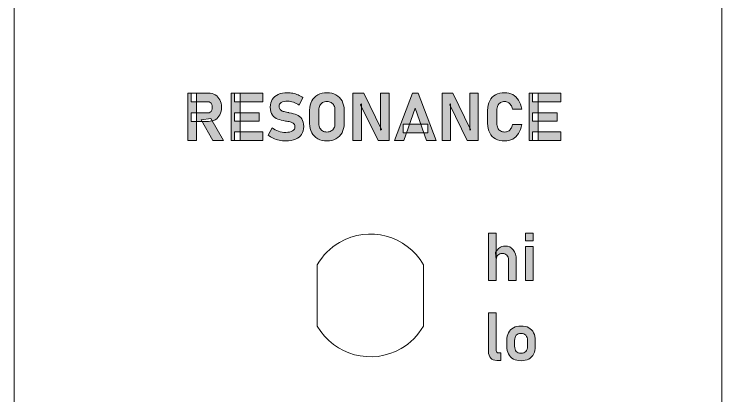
# Model space of a CAD drawing. Header units: millimetres. Extents: x 81 to 254, y 76 to 204.
# Drawn here: x 92.95 to 122.95, y 138.07 to 154.25 of the extents above; entities that cross this region are included whole.
import ezdxf

# ---------------------------------------------------------------- set-up
doc = ezdxf.new("R2010")
doc.units = ezdxf.units.MM
doc.header["$MEASUREMENT"] = 0
doc.layers.get('0').update_dxf_attribs({"lineweight": 0})

# ---------------------------------------------------------------- blocks, each defined once
blk = doc.blocks.new('Block_18')
at = {"true_color": 0x6d6e70, "transparency": 33554687}
h = blk.add_hatch(color=8, dxfattribs=at)
h.dxf.hatch_style = 2
edge = h.paths.add_edge_path()
edge.add_spline(control_points=[(113.906, 143.833), (113.906, 143.919), (113.883, 143.985), (113.837, 144.032), (113.792, 144.078), (113.726, 144.102), (113.642, 144.102), (113.561, 144.102), (113.498, 144.08), (113.454, 144.037), (113.41, 143.994), (113.388, 143.933), (113.388, 143.854), (113.388, 143.854), (113.359, 144.15), (113.359, 144.15), (113.403, 144.236), (113.457, 144.302), (113.522, 144.348), (113.588, 144.394), (113.666, 144.417), (113.755, 144.417), (113.907, 144.417), (114.025, 144.367), (114.109, 144.265), (114.194, 144.164), (114.236, 144.02), (114.236, 143.834), (114.236, 143.834), (114.236, 142.966), (114.236, 142.966), (114.236, 142.966), (113.906, 142.966), (113.906, 142.966), (113.906, 142.966), (113.906, 143.833), (113.906, 143.833)], knot_values=[0, 0, 0, 0, 1, 1, 1, 2, 2, 2, 3, 3, 3, 4, 4, 4, 5, 5, 5, 6, 6, 6, 7, 7, 7, 8, 8, 8, 9, 9, 9, 10, 10, 10, 11, 11, 11, 12, 12, 12, 12], degree=3, periodic=0)
edge = h.paths.add_edge_path()
edge.add_spline(control_points=[(113.059, 144.97), (113.059, 144.97), (113.388, 144.97), (113.388, 144.97), (113.388, 144.97), (113.388, 142.966), (113.388, 142.966), (113.388, 142.966), (113.059, 142.966), (113.059, 142.966), (113.059, 142.966), (113.059, 144.97), (113.059, 144.97)], knot_values=[0, 0, 0, 0, 1, 1, 1, 2, 2, 2, 3, 3, 3, 4, 4, 4, 4], degree=3, periodic=0)
h = blk.add_hatch(color=8, dxfattribs=at)
h.dxf.hatch_style = 2
edge = h.paths.add_edge_path()
edge.add_spline(control_points=[(114.626, 144.397), (114.626, 144.397), (114.954, 144.397), (114.954, 144.397), (114.954, 144.397), (114.954, 142.966), (114.954, 142.966), (114.954, 142.966), (114.626, 142.966), (114.626, 142.966), (114.626, 142.966), (114.626, 144.397), (114.626, 144.397)], knot_values=[0, 0, 0, 0, 1, 1, 1, 2, 2, 2, 3, 3, 3, 4, 4, 4, 4], degree=3, periodic=0)
edge = h.paths.add_edge_path()
edge.add_spline(control_points=[(114.626, 144.97), (114.626, 144.97), (114.954, 144.97), (114.954, 144.97), (114.954, 144.97), (114.954, 144.641), (114.954, 144.641), (114.954, 144.641), (114.626, 144.641), (114.626, 144.641), (114.626, 144.641), (114.626, 144.97), (114.626, 144.97)], knot_values=[0, 0, 0, 0, 1, 1, 1, 2, 2, 2, 3, 3, 3, 4, 4, 4, 4], degree=3, periodic=0)
h = blk.add_hatch(color=8, dxfattribs=at)
h.dxf.hatch_style = 2
edge = h.paths.add_edge_path()
edge.add_spline(control_points=[(113.388, 140), (113.388, 139.965), (113.397, 139.938), (113.414, 139.919), (113.432, 139.901), (113.457, 139.891), (113.489, 139.891), (113.489, 139.891), (113.587, 139.891), (113.587, 139.891), (113.587, 139.891), (113.587, 139.576), (113.587, 139.576), (113.587, 139.576), (113.407, 139.576), (113.407, 139.576), (113.297, 139.576), (113.212, 139.609), (113.15, 139.675), (113.089, 139.741), (113.059, 139.834), (113.059, 139.954), (113.059, 139.954), (113.059, 141.583), (113.059, 141.583), (113.059, 141.583), (113.388, 141.583), (113.388, 141.583), (113.388, 141.583), (113.388, 140), (113.388, 140)], knot_values=[0, 0, 0, 0, 1, 1, 1, 2, 2, 2, 3, 3, 3, 4, 4, 4, 5, 5, 5, 6, 6, 6, 7, 7, 7, 8, 8, 8, 9, 9, 9, 10, 10, 10, 10], degree=3, periodic=0)
h = blk.add_hatch(color=8, dxfattribs=at)
h.dxf.hatch_style = 2
edge = h.paths.add_edge_path()
edge.add_spline(control_points=[(114.641, 139.954), (114.689, 140.007), (114.713, 140.081), (114.713, 140.178), (114.713, 140.178), (114.713, 140.415), (114.713, 140.415), (114.713, 140.51), (114.689, 140.584), (114.641, 140.637), (114.593, 140.689), (114.525, 140.715), (114.438, 140.715), (114.351, 140.715), (114.283, 140.689), (114.236, 140.637), (114.188, 140.584), (114.164, 140.51), (114.164, 140.415), (114.164, 140.415), (114.164, 140.178), (114.164, 140.178), (114.164, 140.081), (114.188, 140.007), (114.235, 139.954), (114.282, 139.901), (114.35, 139.874), (114.438, 139.874), (114.525, 139.874), (114.593, 139.901), (114.641, 139.954)], knot_values=[0, 0, 0, 0, 1, 1, 1, 2, 2, 2, 3, 3, 3, 4, 4, 4, 5, 5, 5, 6, 6, 6, 7, 7, 7, 8, 8, 8, 9, 9, 9, 10, 10, 10, 10], degree=3, periodic=0)
edge = h.paths.add_edge_path()
edge.add_spline(control_points=[(114.112, 139.632), (114.022, 139.681), (113.953, 139.752), (113.906, 139.845), (113.858, 139.938), (113.835, 140.05), (113.835, 140.182), (113.835, 140.182), (113.835, 140.415), (113.835, 140.415), (113.835, 140.544), (113.858, 140.655), (113.906, 140.747), (113.953, 140.84), (114.022, 140.91), (114.112, 140.958), (114.203, 141.007), (114.312, 141.031), (114.438, 141.031), (114.565, 141.031), (114.673, 141.007), (114.764, 140.958), (114.855, 140.91), (114.924, 140.84), (114.971, 140.747), (115.018, 140.655), (115.042, 140.544), (115.042, 140.415), (115.042, 140.415), (115.042, 140.178), (115.042, 140.178), (115.042, 140.047), (115.018, 139.936), (114.971, 139.843), (114.924, 139.751), (114.855, 139.681), (114.764, 139.632), (114.673, 139.583), (114.565, 139.559), (114.438, 139.559), (114.312, 139.559), (114.203, 139.583), (114.112, 139.632)], knot_values=[0, 0, 0, 0, 1, 1, 1, 2, 2, 2, 3, 3, 3, 4, 4, 4, 5, 5, 5, 6, 6, 6, 7, 7, 7, 8, 8, 8, 9, 9, 9, 10, 10, 10, 11, 11, 11, 12, 12, 12, 13, 13, 13, 14, 14, 14, 14], degree=3, periodic=0)
for points, knots in [([(113.059, 144.97), (113.059, 144.97), (113.388, 144.97), (113.388, 144.97), (113.388, 144.97), (113.388, 142.966), (113.388, 142.966), (113.388, 142.966), (113.059, 142.966), (113.059, 142.966), (113.059, 142.966), (113.059, 144.97), (113.059, 144.97)], [0, 0, 0, 0, 1, 1, 1, 2, 2, 2, 3, 3, 3, 4, 4, 4, 4]), ([(114.626, 144.97), (114.626, 144.97), (114.954, 144.97), (114.954, 144.97), (114.954, 144.97), (114.954, 144.641), (114.954, 144.641), (114.954, 144.641), (114.626, 144.641), (114.626, 144.641), (114.626, 144.641), (114.626, 144.97), (114.626, 144.97)], [0, 0, 0, 0, 1, 1, 1, 2, 2, 2, 3, 3, 3, 4, 4, 4, 4]), ([(113.906, 143.833), (113.906, 143.919), (113.883, 143.985), (113.837, 144.032), (113.792, 144.078), (113.726, 144.102), (113.642, 144.102), (113.561, 144.102), (113.498, 144.08), (113.454, 144.037), (113.41, 143.994), (113.388, 143.933), (113.388, 143.854), (113.388, 143.854), (113.359, 144.15), (113.359, 144.15), (113.403, 144.236), (113.457, 144.302), (113.522, 144.348), (113.588, 144.394), (113.666, 144.417), (113.755, 144.417), (113.907, 144.417), (114.025, 144.367), (114.109, 144.265), (114.194, 144.164), (114.236, 144.02), (114.236, 143.834), (114.236, 143.834), (114.236, 142.966), (114.236, 142.966), (114.236, 142.966), (113.906, 142.966), (113.906, 142.966), (113.906, 142.966), (113.906, 143.833), (113.906, 143.833)], [0, 0, 0, 0, 1, 1, 1, 2, 2, 2, 3, 3, 3, 4, 4, 4, 5, 5, 5, 6, 6, 6, 7, 7, 7, 8, 8, 8, 9, 9, 9, 10, 10, 10, 11, 11, 11, 12, 12, 12, 12]), ([(114.626, 144.397), (114.626, 144.397), (114.954, 144.397), (114.954, 144.397), (114.954, 144.397), (114.954, 142.966), (114.954, 142.966), (114.954, 142.966), (114.626, 142.966), (114.626, 142.966), (114.626, 142.966), (114.626, 144.397), (114.626, 144.397)], [0, 0, 0, 0, 1, 1, 1, 2, 2, 2, 3, 3, 3, 4, 4, 4, 4]), ([(113.388, 140), (113.388, 139.965), (113.397, 139.938), (113.414, 139.919), (113.432, 139.901), (113.457, 139.891), (113.489, 139.891), (113.489, 139.891), (113.587, 139.891), (113.587, 139.891), (113.587, 139.891), (113.587, 139.576), (113.587, 139.576), (113.587, 139.576), (113.407, 139.576), (113.407, 139.576), (113.297, 139.576), (113.212, 139.609), (113.15, 139.675), (113.089, 139.741), (113.059, 139.834), (113.059, 139.954), (113.059, 139.954), (113.059, 141.583), (113.059, 141.583), (113.059, 141.583), (113.388, 141.583), (113.388, 141.583), (113.388, 141.583), (113.388, 140), (113.388, 140)], [0, 0, 0, 0, 1, 1, 1, 2, 2, 2, 3, 3, 3, 4, 4, 4, 5, 5, 5, 6, 6, 6, 7, 7, 7, 8, 8, 8, 9, 9, 9, 10, 10, 10, 10]), ([(114.112, 139.632), (114.022, 139.681), (113.953, 139.752), (113.906, 139.845), (113.858, 139.938), (113.835, 140.05), (113.835, 140.182), (113.835, 140.182), (113.835, 140.415), (113.835, 140.415), (113.835, 140.544), (113.858, 140.655), (113.906, 140.747), (113.953, 140.84), (114.022, 140.91), (114.112, 140.958), (114.203, 141.007), (114.312, 141.031), (114.438, 141.031), (114.565, 141.031), (114.673, 141.007), (114.764, 140.958), (114.855, 140.91), (114.924, 140.84), (114.971, 140.747), (115.018, 140.655), (115.042, 140.544), (115.042, 140.415), (115.042, 140.415), (115.042, 140.178), (115.042, 140.178), (115.042, 140.047), (115.018, 139.936), (114.971, 139.843), (114.924, 139.751), (114.855, 139.681), (114.764, 139.632), (114.673, 139.583), (114.565, 139.559), (114.438, 139.559), (114.312, 139.559), (114.203, 139.583), (114.112, 139.632)], [0, 0, 0, 0, 1, 1, 1, 2, 2, 2, 3, 3, 3, 4, 4, 4, 5, 5, 5, 6, 6, 6, 7, 7, 7, 8, 8, 8, 9, 9, 9, 10, 10, 10, 11, 11, 11, 12, 12, 12, 13, 13, 13, 14, 14, 14, 14]), ([(114.641, 139.954), (114.689, 140.007), (114.713, 140.081), (114.713, 140.178), (114.713, 140.178), (114.713, 140.415), (114.713, 140.415), (114.713, 140.51), (114.689, 140.584), (114.641, 140.637), (114.593, 140.689), (114.525, 140.715), (114.438, 140.715), (114.351, 140.715), (114.283, 140.689), (114.236, 140.637), (114.188, 140.584), (114.164, 140.51), (114.164, 140.415), (114.164, 140.415), (114.164, 140.178), (114.164, 140.178), (114.164, 140.081), (114.188, 140.007), (114.235, 139.954), (114.282, 139.901), (114.35, 139.874), (114.438, 139.874), (114.525, 139.874), (114.593, 139.901), (114.641, 139.954)], [0, 0, 0, 0, 1, 1, 1, 2, 2, 2, 3, 3, 3, 4, 4, 4, 5, 5, 5, 6, 6, 6, 7, 7, 7, 8, 8, 8, 9, 9, 9, 10, 10, 10, 10])]:
    blk.add_open_spline(points, degree=3, knots=knots)
blk = doc.blocks.new('Block_19')
at = {"true_color": 0x6d6e70, "transparency": 33554687}
h = blk.add_hatch(color=8, dxfattribs=at)
h.dxf.hatch_style = 2
edge = h.paths.add_edge_path()
edge.add_spline(control_points=[(104.184, 148.903), (104.093, 148.922), (104.007, 148.95), (103.926, 148.987), (103.846, 149.024), (103.774, 149.069), (103.711, 149.122), (103.711, 149.122), (103.886, 149.433), (103.886, 149.433), (103.963, 149.37), (104.052, 149.321), (104.153, 149.286), (104.254, 149.252), (104.358, 149.235), (104.464, 149.235), (104.588, 149.235), (104.683, 149.255), (104.751, 149.297), (104.819, 149.339), (104.853, 149.398), (104.853, 149.474), (104.853, 149.474), (104.853, 149.476), (104.853, 149.476), (104.853, 149.529), (104.838, 149.571), (104.808, 149.603), (104.777, 149.634), (104.738, 149.657), (104.689, 149.671), (104.64, 149.686), (104.578, 149.7), (104.502, 149.711), (104.499, 149.712), (104.496, 149.713), (104.494, 149.713), (104.492, 149.713), (104.489, 149.713), (104.486, 149.714), (104.486, 149.714), (104.456, 149.718), (104.456, 149.718), (104.322, 149.74), (104.211, 149.766), (104.123, 149.798), (104.034, 149.829), (103.96, 149.885), (103.898, 149.964), (103.837, 150.044), (103.806, 150.157), (103.806, 150.303), (103.806, 150.303), (103.806, 150.304), (103.806, 150.304), (103.806, 150.434), (103.835, 150.544), (103.893, 150.636), (103.95, 150.728), (104.034, 150.798), (104.145, 150.846), (104.255, 150.894), (104.388, 150.919), (104.544, 150.919), (104.616, 150.919), (104.689, 150.91), (104.764, 150.894), (104.839, 150.877), (104.912, 150.853), (104.984, 150.822), (105.056, 150.791), (105.124, 150.753), (105.188, 150.709), (105.188, 150.709), (105.028, 150.389), (105.028, 150.389), (104.951, 150.443), (104.87, 150.484), (104.786, 150.513), (104.702, 150.543), (104.622, 150.558), (104.544, 150.558), (104.429, 150.558), (104.339, 150.538), (104.276, 150.5), (104.212, 150.462), (104.181, 150.409), (104.181, 150.34), (104.181, 150.34), (104.181, 150.338), (104.181, 150.338), (104.181, 150.281), (104.197, 150.235), (104.23, 150.201), (104.263, 150.168), (104.304, 150.143), (104.353, 150.128), (104.402, 150.112), (104.47, 150.095), (104.558, 150.078), (104.562, 150.077), (104.566, 150.076), (104.569, 150.076), (104.573, 150.075), (104.577, 150.075), (104.58, 150.074), (104.586, 150.073), (104.591, 150.072), (104.596, 150.07), (104.601, 150.069), (104.606, 150.068), (104.612, 150.067), (104.739, 150.042), (104.845, 150.012), (104.93, 149.977), (105.014, 149.941), (105.085, 149.884), (105.142, 149.806), (105.199, 149.727), (105.228, 149.62), (105.228, 149.484), (105.228, 149.484), (105.228, 149.481), (105.228, 149.481), (105.228, 149.354), (105.198, 149.244), (105.138, 149.153), (105.079, 149.062), (104.992, 148.993), (104.877, 148.945), (104.763, 148.898), (104.625, 148.874), (104.464, 148.874), (104.369, 148.874), (104.275, 148.883), (104.184, 148.903)], knot_values=[0, 0, 0, 0, 1, 1, 1, 2, 2, 2, 3, 3, 3, 4, 4, 4, 5, 5, 5, 6, 6, 6, 7, 7, 7, 8, 8, 8, 9, 9, 9, 10, 10, 10, 11, 11, 11, 12, 12, 12, 13, 13, 13, 14, 14, 14, 15, 15, 15, 16, 16, 16, 17, 17, 17, 18, 18, 18, 19, 19, 19, 20, 20, 20, 21, 21, 21, 22, 22, 22, 23, 23, 23, 24, 24, 24, 25, 25, 25, 26, 26, 26, 27, 27, 27, 28, 28, 28, 29, 29, 29, 30, 30, 30, 31, 31, 31, 32, 32, 32, 33, 33, 33, 34, 34, 34, 35, 35, 35, 36, 36, 36, 37, 37, 37, 38, 38, 38, 39, 39, 39, 40, 40, 40, 41, 41, 41, 42, 42, 42, 43, 43, 43, 44, 44, 44, 45, 45, 45, 45], degree=3, periodic=0)
h = blk.add_hatch(color=8, dxfattribs=at)
h.dxf.hatch_style = 2
edge = h.paths.add_edge_path()
edge.add_spline(control_points=[(106.387, 149.295), (106.438, 149.324), (106.478, 149.365), (106.506, 149.418), (106.534, 149.471), (106.548, 149.533), (106.548, 149.603), (106.548, 149.603), (106.548, 150.19), (106.548, 150.19), (106.548, 150.259), (106.534, 150.321), (106.506, 150.374), (106.478, 150.428), (106.438, 150.469), (106.387, 150.498), (106.335, 150.527), (106.276, 150.541), (106.208, 150.541), (106.14, 150.541), (106.08, 150.527), (106.028, 150.498), (105.977, 150.469), (105.937, 150.428), (105.909, 150.374), (105.881, 150.321), (105.867, 150.259), (105.867, 150.19), (105.867, 150.19), (105.867, 149.603), (105.867, 149.603), (105.867, 149.533), (105.881, 149.471), (105.909, 149.418), (105.937, 149.365), (105.977, 149.324), (106.028, 149.295), (106.08, 149.266), (106.14, 149.251), (106.208, 149.251), (106.276, 149.251), (106.335, 149.266), (106.387, 149.295)], knot_values=[0, 0, 0, 0, 1, 1, 1, 2, 2, 2, 3, 3, 3, 4, 4, 4, 5, 5, 5, 6, 6, 6, 7, 7, 7, 8, 8, 8, 9, 9, 9, 10, 10, 10, 11, 11, 11, 12, 12, 12, 13, 13, 13, 14, 14, 14, 14], degree=3, periodic=0)
edge = h.paths.add_edge_path()
edge.add_spline(control_points=[(105.824, 148.965), (105.713, 149.026), (105.627, 149.113), (105.567, 149.224), (105.506, 149.336), (105.476, 149.465), (105.476, 149.612), (105.476, 149.612), (105.476, 150.18), (105.476, 150.18), (105.476, 150.327), (105.506, 150.456), (105.567, 150.568), (105.627, 150.68), (105.713, 150.766), (105.824, 150.827), (105.935, 150.888), (106.062, 150.919), (106.208, 150.919), (106.353, 150.919), (106.481, 150.888), (106.591, 150.827), (106.702, 150.766), (106.788, 150.68), (106.848, 150.568), (106.909, 150.456), (106.939, 150.327), (106.939, 150.18), (106.939, 150.18), (106.939, 149.612), (106.939, 149.612), (106.939, 149.465), (106.909, 149.336), (106.848, 149.224), (106.788, 149.113), (106.702, 149.026), (106.591, 148.965), (106.481, 148.904), (106.353, 148.874), (106.208, 148.874), (106.062, 148.874), (105.935, 148.904), (105.824, 148.965)], knot_values=[0, 0, 0, 0, 1, 1, 1, 2, 2, 2, 3, 3, 3, 4, 4, 4, 5, 5, 5, 6, 6, 6, 7, 7, 7, 8, 8, 8, 9, 9, 9, 10, 10, 10, 11, 11, 11, 12, 12, 12, 13, 13, 13, 14, 14, 14, 14], degree=3, periodic=0)
h = blk.add_hatch(color=8, dxfattribs=at)
h.dxf.hatch_style = 2
edge = h.paths.add_edge_path()
edge.add_spline(control_points=[(113.356, 148.961), (113.247, 149.02), (113.164, 149.104), (113.108, 149.216), (113.05, 149.328), (113.022, 149.463), (113.022, 149.62), (113.022, 149.62), (113.022, 150.17), (113.022, 150.17), (113.022, 150.328), (113.05, 150.463), (113.108, 150.575), (113.164, 150.686), (113.247, 150.772), (113.356, 150.83), (113.464, 150.889), (113.594, 150.919), (113.747, 150.919), (113.873, 150.919), (113.985, 150.892), (114.085, 150.837), (114.184, 150.783), (114.266, 150.704), (114.331, 150.601), (114.395, 150.498), (114.44, 150.373), (114.465, 150.227), (114.465, 150.227), (114.074, 150.227), (114.074, 150.227), (114.059, 150.293), (114.036, 150.349), (114.005, 150.396), (113.974, 150.443), (113.937, 150.479), (113.894, 150.504), (113.85, 150.529), (113.801, 150.541), (113.747, 150.541), (113.676, 150.541), (113.616, 150.527), (113.567, 150.498), (113.517, 150.469), (113.479, 150.426), (113.453, 150.371), (113.427, 150.315), (113.414, 150.248), (113.414, 150.17), (113.414, 150.17), (113.414, 149.62), (113.414, 149.62), (113.414, 149.542), (113.427, 149.476), (113.453, 149.421), (113.479, 149.366), (113.517, 149.324), (113.567, 149.295), (113.616, 149.266), (113.676, 149.251), (113.747, 149.251), (113.802, 149.251), (113.852, 149.263), (113.896, 149.288), (113.94, 149.312), (113.977, 149.348), (114.008, 149.394), (114.038, 149.441), (114.06, 149.498), (114.074, 149.565), (114.074, 149.565), (114.465, 149.565), (114.465, 149.565), (114.439, 149.419), (114.394, 149.295), (114.329, 149.191), (114.265, 149.088), (114.183, 149.009), (114.084, 148.955), (113.985, 148.901), (113.873, 148.874), (113.747, 148.874), (113.594, 148.874), (113.464, 148.903), (113.356, 148.961)], knot_values=[0, 0, 0, 0, 1, 1, 1, 2, 2, 2, 3, 3, 3, 4, 4, 4, 5, 5, 5, 6, 6, 6, 7, 7, 7, 8, 8, 8, 9, 9, 9, 10, 10, 10, 11, 11, 11, 12, 12, 12, 13, 13, 13, 14, 14, 14, 15, 15, 15, 16, 16, 16, 17, 17, 17, 18, 18, 18, 19, 19, 19, 20, 20, 20, 21, 21, 21, 22, 22, 22, 23, 23, 23, 24, 24, 24, 25, 25, 25, 26, 26, 26, 27, 27, 27, 28, 28, 28, 28], degree=3, periodic=0)
h = blk.add_hatch(color=8, dxfattribs=at)
h.dxf.hatch_style = 2
edge = h.paths.add_edge_path()
edge.add_spline(control_points=[(100.88, 149.762), (100.88, 149.762), (101.284, 149.826), (101.284, 149.826), (101.284, 149.826), (101.824, 148.894), (101.824, 148.894), (101.824, 148.894), (101.367, 148.894), (101.367, 148.894), (101.367, 148.894), (100.88, 149.762), (100.88, 149.762)], knot_values=[0, 0, 0, 0, 1, 1, 1, 2, 2, 2, 3, 3, 3, 4, 4, 4, 4], degree=3, periodic=0)
edge = h.paths.add_edge_path()
edge.add_spline(control_points=[(100.458, 150.064), (100.458, 150.064), (101.156, 150.064), (101.156, 150.064), (101.194, 150.064), (101.228, 150.074), (101.258, 150.093), (101.287, 150.112), (101.31, 150.14), (101.326, 150.176), (101.342, 150.212), (101.351, 150.253), (101.351, 150.3), (101.351, 150.347), (101.343, 150.388), (101.327, 150.424), (101.311, 150.46), (101.289, 150.487), (101.259, 150.507), (101.23, 150.526), (101.195, 150.536), (101.156, 150.536), (101.156, 150.536), (100.458, 150.536), (100.458, 150.536), (100.458, 150.536), (100.458, 150.899), (100.458, 150.899), (100.458, 150.899), (101.186, 150.899), (101.186, 150.899), (101.296, 150.899), (101.393, 150.875), (101.477, 150.825), (101.56, 150.775), (101.625, 150.705), (101.671, 150.615), (101.717, 150.524), (101.74, 150.419), (101.74, 150.3), (101.74, 150.18), (101.717, 150.075), (101.671, 149.985), (101.625, 149.895), (101.56, 149.824), (101.476, 149.775), (101.392, 149.725), (101.295, 149.7), (101.186, 149.7), (101.186, 149.7), (100.458, 149.7), (100.458, 149.7), (100.458, 149.7), (100.458, 150.064), (100.458, 150.064)], knot_values=[0, 0, 0, 0, 1, 1, 1, 2, 2, 2, 3, 3, 3, 4, 4, 4, 5, 5, 5, 6, 6, 6, 7, 7, 7, 8, 8, 8, 9, 9, 9, 10, 10, 10, 11, 11, 11, 12, 12, 12, 13, 13, 13, 14, 14, 14, 15, 15, 15, 16, 16, 16, 17, 17, 17, 18, 18, 18, 18], degree=3, periodic=0)
edge = h.paths.add_edge_path()
edge.add_spline(control_points=[(100.308, 150.899), (100.308, 150.899), (100.686, 150.899), (100.686, 150.899), (100.686, 150.899), (100.686, 148.894), (100.686, 148.894), (100.686, 148.894), (100.308, 148.894), (100.308, 148.894), (100.308, 148.894), (100.308, 150.899), (100.308, 150.899)], knot_values=[0, 0, 0, 0, 1, 1, 1, 2, 2, 2, 3, 3, 3, 4, 4, 4, 4], degree=3, periodic=0)
h = blk.add_hatch(color=8, dxfattribs=at)
h.dxf.hatch_style = 2
edge = h.paths.add_edge_path()
edge.add_spline(control_points=[(102.284, 149.258), (102.284, 149.258), (103.49, 149.258), (103.49, 149.258), (103.49, 149.258), (103.49, 148.894), (103.49, 148.894), (103.49, 148.894), (102.284, 148.894), (102.284, 148.894), (102.284, 148.894), (102.284, 149.258), (102.284, 149.258)], knot_values=[0, 0, 0, 0, 1, 1, 1, 2, 2, 2, 3, 3, 3, 4, 4, 4, 4], degree=3, periodic=0)
edge = h.paths.add_edge_path()
edge.add_spline(control_points=[(102.284, 150.071), (102.284, 150.071), (103.339, 150.071), (103.339, 150.071), (103.339, 150.071), (103.339, 149.707), (103.339, 149.707), (103.339, 149.707), (102.284, 149.707), (102.284, 149.707), (102.284, 149.707), (102.284, 150.071), (102.284, 150.071)], knot_values=[0, 0, 0, 0, 1, 1, 1, 2, 2, 2, 3, 3, 3, 4, 4, 4, 4], degree=3, periodic=0)
edge = h.paths.add_edge_path()
edge.add_spline(control_points=[(102.284, 150.898), (102.284, 150.898), (103.49, 150.898), (103.49, 150.898), (103.49, 150.898), (103.49, 150.534), (103.49, 150.534), (103.49, 150.534), (102.284, 150.534), (102.284, 150.534), (102.284, 150.534), (102.284, 150.898), (102.284, 150.898)], knot_values=[0, 0, 0, 0, 1, 1, 1, 2, 2, 2, 3, 3, 3, 4, 4, 4, 4], degree=3, periodic=0)
edge = h.paths.add_edge_path()
edge.add_spline(control_points=[(102.148, 150.898), (102.148, 150.898), (102.526, 150.898), (102.526, 150.898), (102.526, 150.898), (102.526, 148.894), (102.526, 148.894), (102.526, 148.894), (102.148, 148.894), (102.148, 148.894), (102.148, 148.894), (102.148, 150.898), (102.148, 150.898)], knot_values=[0, 0, 0, 0, 1, 1, 1, 2, 2, 2, 3, 3, 3, 4, 4, 4, 4], degree=3, periodic=0)
h = blk.add_hatch(color=8, dxfattribs=at)
h.dxf.hatch_style = 2
edge = h.paths.add_edge_path()
edge.add_spline(control_points=[(107.311, 150.898), (107.311, 150.898), (107.773, 150.898), (107.773, 150.898), (107.773, 150.898), (108.519, 149.363), (108.519, 149.363), (108.519, 149.363), (108.486, 149.327), (108.486, 149.327), (108.486, 149.327), (108.486, 150.898), (108.486, 150.898), (108.486, 150.898), (108.847, 150.898), (108.847, 150.898), (108.847, 150.898), (108.847, 148.896), (108.847, 148.896), (108.847, 148.896), (108.382, 148.896), (108.382, 148.896), (108.382, 148.896), (107.639, 150.407), (107.639, 150.407), (107.639, 150.407), (107.672, 150.443), (107.672, 150.443), (107.672, 150.443), (107.672, 148.896), (107.672, 148.896), (107.672, 148.896), (107.311, 148.896), (107.311, 148.896), (107.311, 148.896), (107.311, 150.898), (107.311, 150.898)], knot_values=[0, 0, 0, 0, 1, 1, 1, 2, 2, 2, 3, 3, 3, 4, 4, 4, 5, 5, 5, 6, 6, 6, 7, 7, 7, 8, 8, 8, 9, 9, 9, 10, 10, 10, 11, 11, 11, 12, 12, 12, 12], degree=3, periodic=0)
h = blk.add_hatch(color=8, dxfattribs=at)
h.dxf.hatch_style = 2
edge = h.paths.add_edge_path()
edge.add_spline(control_points=[(109.435, 149.579), (109.435, 149.579), (110.489, 149.579), (110.489, 149.579), (110.489, 149.579), (110.489, 149.215), (110.489, 149.215), (110.489, 149.215), (109.435, 149.215), (109.435, 149.215), (109.435, 149.215), (109.435, 149.579), (109.435, 149.579)], knot_values=[0, 0, 0, 0, 1, 1, 1, 2, 2, 2, 3, 3, 3, 4, 4, 4, 4], degree=3, periodic=0)
edge = h.paths.add_edge_path()
edge.add_spline(control_points=[(109.833, 150.898), (109.833, 150.898), (110.073, 150.898), (110.073, 150.898), (110.073, 150.898), (110.839, 148.894), (110.839, 148.894), (110.839, 148.894), (110.433, 148.894), (110.433, 148.894), (110.433, 148.894), (109.953, 150.263), (109.953, 150.263), (109.953, 150.263), (109.474, 148.894), (109.474, 148.894), (109.474, 148.894), (109.067, 148.894), (109.067, 148.894), (109.067, 148.894), (109.833, 150.898), (109.833, 150.898)], knot_values=[0, 0, 0, 0, 1, 1, 1, 2, 2, 2, 3, 3, 3, 4, 4, 4, 5, 5, 5, 6, 6, 6, 7, 7, 7, 7], degree=3, periodic=0)
h = blk.add_hatch(color=8, dxfattribs=at)
h.dxf.hatch_style = 2
edge = h.paths.add_edge_path()
edge.add_spline(control_points=[(111.087, 150.898), (111.087, 150.898), (111.549, 150.898), (111.549, 150.898), (111.549, 150.898), (112.295, 149.363), (112.295, 149.363), (112.295, 149.363), (112.262, 149.327), (112.262, 149.327), (112.262, 149.327), (112.262, 150.898), (112.262, 150.898), (112.262, 150.898), (112.623, 150.898), (112.623, 150.898), (112.623, 150.898), (112.623, 148.896), (112.623, 148.896), (112.623, 148.896), (112.158, 148.896), (112.158, 148.896), (112.158, 148.896), (111.415, 150.407), (111.415, 150.407), (111.415, 150.407), (111.448, 150.443), (111.448, 150.443), (111.448, 150.443), (111.448, 148.896), (111.448, 148.896), (111.448, 148.896), (111.087, 148.896), (111.087, 148.896), (111.087, 148.896), (111.087, 150.898), (111.087, 150.898)], knot_values=[0, 0, 0, 0, 1, 1, 1, 2, 2, 2, 3, 3, 3, 4, 4, 4, 5, 5, 5, 6, 6, 6, 7, 7, 7, 8, 8, 8, 9, 9, 9, 10, 10, 10, 11, 11, 11, 12, 12, 12, 12], degree=3, periodic=0)
h = blk.add_hatch(color=8, dxfattribs=at)
h.dxf.hatch_style = 2
edge = h.paths.add_edge_path()
edge.add_spline(control_points=[(114.918, 149.258), (114.918, 149.258), (116.124, 149.258), (116.124, 149.258), (116.124, 149.258), (116.124, 148.894), (116.124, 148.894), (116.124, 148.894), (114.918, 148.894), (114.918, 148.894), (114.918, 148.894), (114.918, 149.258), (114.918, 149.258)], knot_values=[0, 0, 0, 0, 1, 1, 1, 2, 2, 2, 3, 3, 3, 4, 4, 4, 4], degree=3, periodic=0)
edge = h.paths.add_edge_path()
edge.add_spline(control_points=[(114.918, 150.071), (114.918, 150.071), (115.973, 150.071), (115.973, 150.071), (115.973, 150.071), (115.973, 149.707), (115.973, 149.707), (115.973, 149.707), (114.918, 149.707), (114.918, 149.707), (114.918, 149.707), (114.918, 150.071), (114.918, 150.071)], knot_values=[0, 0, 0, 0, 1, 1, 1, 2, 2, 2, 3, 3, 3, 4, 4, 4, 4], degree=3, periodic=0)
edge = h.paths.add_edge_path()
edge.add_spline(control_points=[(114.918, 150.898), (114.918, 150.898), (116.124, 150.898), (116.124, 150.898), (116.124, 150.898), (116.124, 150.534), (116.124, 150.534), (116.124, 150.534), (114.918, 150.534), (114.918, 150.534), (114.918, 150.534), (114.918, 150.898), (114.918, 150.898)], knot_values=[0, 0, 0, 0, 1, 1, 1, 2, 2, 2, 3, 3, 3, 4, 4, 4, 4], degree=3, periodic=0)
edge = h.paths.add_edge_path()
edge.add_spline(control_points=[(114.782, 150.898), (114.782, 150.898), (115.16, 150.898), (115.16, 150.898), (115.16, 150.898), (115.16, 148.894), (115.16, 148.894), (115.16, 148.894), (114.782, 148.894), (114.782, 148.894), (114.782, 148.894), (114.782, 150.898), (114.782, 150.898)], knot_values=[0, 0, 0, 0, 1, 1, 1, 2, 2, 2, 3, 3, 3, 4, 4, 4, 4], degree=3, periodic=0)
for points, knots in [([(104.184, 148.903), (104.093, 148.922), (104.007, 148.95), (103.926, 148.987), (103.846, 149.024), (103.774, 149.069), (103.711, 149.122), (103.711, 149.122), (103.886, 149.433), (103.886, 149.433), (103.963, 149.37), (104.052, 149.321), (104.153, 149.286), (104.254, 149.252), (104.358, 149.235), (104.464, 149.235), (104.588, 149.235), (104.683, 149.255), (104.751, 149.297), (104.819, 149.339), (104.853, 149.398), (104.853, 149.474), (104.853, 149.474), (104.853, 149.476), (104.853, 149.476), (104.853, 149.529), (104.838, 149.571), (104.808, 149.603), (104.777, 149.634), (104.738, 149.657), (104.689, 149.671), (104.64, 149.686), (104.578, 149.7), (104.502, 149.711), (104.499, 149.712), (104.496, 149.713), (104.494, 149.713), (104.492, 149.713), (104.489, 149.713), (104.486, 149.714), (104.486, 149.714), (104.456, 149.718), (104.456, 149.718), (104.322, 149.74), (104.211, 149.766), (104.123, 149.798), (104.034, 149.829), (103.96, 149.885), (103.898, 149.964), (103.837, 150.044), (103.806, 150.157), (103.806, 150.303), (103.806, 150.303), (103.806, 150.304), (103.806, 150.304), (103.806, 150.434), (103.835, 150.544), (103.893, 150.636), (103.95, 150.728), (104.034, 150.798), (104.145, 150.846), (104.255, 150.894), (104.388, 150.919), (104.544, 150.919), (104.616, 150.919), (104.689, 150.91), (104.764, 150.894), (104.839, 150.877), (104.912, 150.853), (104.984, 150.822), (105.056, 150.791), (105.124, 150.753), (105.188, 150.709), (105.188, 150.709), (105.028, 150.389), (105.028, 150.389), (104.951, 150.443), (104.87, 150.484), (104.786, 150.513), (104.702, 150.543), (104.622, 150.558), (104.544, 150.558), (104.429, 150.558), (104.339, 150.538), (104.276, 150.5), (104.212, 150.462), (104.181, 150.409), (104.181, 150.34), (104.181, 150.34), (104.181, 150.338), (104.181, 150.338), (104.181, 150.281), (104.197, 150.235), (104.23, 150.201), (104.263, 150.168), (104.304, 150.143), (104.353, 150.128), (104.402, 150.112), (104.47, 150.095), (104.558, 150.078), (104.562, 150.077), (104.566, 150.076), (104.569, 150.076), (104.573, 150.075), (104.577, 150.075), (104.58, 150.074), (104.586, 150.073), (104.591, 150.072), (104.596, 150.07), (104.601, 150.069), (104.606, 150.068), (104.612, 150.067), (104.739, 150.042), (104.845, 150.012), (104.93, 149.977), (105.014, 149.941), (105.085, 149.884), (105.142, 149.806), (105.199, 149.727), (105.228, 149.62), (105.228, 149.484), (105.228, 149.484), (105.228, 149.481), (105.228, 149.481), (105.228, 149.354), (105.198, 149.244), (105.138, 149.153), (105.079, 149.062), (104.992, 148.993), (104.877, 148.945), (104.763, 148.898), (104.625, 148.874), (104.464, 148.874), (104.369, 148.874), (104.275, 148.883), (104.184, 148.903)], [0, 0, 0, 0, 1, 1, 1, 2, 2, 2, 3, 3, 3, 4, 4, 4, 5, 5, 5, 6, 6, 6, 7, 7, 7, 8, 8, 8, 9, 9, 9, 10, 10, 10, 11, 11, 11, 12, 12, 12, 13, 13, 13, 14, 14, 14, 15, 15, 15, 16, 16, 16, 17, 17, 17, 18, 18, 18, 19, 19, 19, 20, 20, 20, 21, 21, 21, 22, 22, 22, 23, 23, 23, 24, 24, 24, 25, 25, 25, 26, 26, 26, 27, 27, 27, 28, 28, 28, 29, 29, 29, 30, 30, 30, 31, 31, 31, 32, 32, 32, 33, 33, 33, 34, 34, 34, 35, 35, 35, 36, 36, 36, 37, 37, 37, 38, 38, 38, 39, 39, 39, 40, 40, 40, 41, 41, 41, 42, 42, 42, 43, 43, 43, 44, 44, 44, 45, 45, 45, 45]), ([(105.824, 148.965), (105.713, 149.026), (105.627, 149.113), (105.567, 149.224), (105.506, 149.336), (105.476, 149.465), (105.476, 149.612), (105.476, 149.612), (105.476, 150.18), (105.476, 150.18), (105.476, 150.327), (105.506, 150.456), (105.567, 150.568), (105.627, 150.68), (105.713, 150.766), (105.824, 150.827), (105.935, 150.888), (106.062, 150.919), (106.208, 150.919), (106.353, 150.919), (106.481, 150.888), (106.591, 150.827), (106.702, 150.766), (106.788, 150.68), (106.848, 150.568), (106.909, 150.456), (106.939, 150.327), (106.939, 150.18), (106.939, 150.18), (106.939, 149.612), (106.939, 149.612), (106.939, 149.465), (106.909, 149.336), (106.848, 149.224), (106.788, 149.113), (106.702, 149.026), (106.591, 148.965), (106.481, 148.904), (106.353, 148.874), (106.208, 148.874), (106.062, 148.874), (105.935, 148.904), (105.824, 148.965)], [0, 0, 0, 0, 1, 1, 1, 2, 2, 2, 3, 3, 3, 4, 4, 4, 5, 5, 5, 6, 6, 6, 7, 7, 7, 8, 8, 8, 9, 9, 9, 10, 10, 10, 11, 11, 11, 12, 12, 12, 13, 13, 13, 14, 14, 14, 14]), ([(113.356, 148.961), (113.247, 149.02), (113.164, 149.104), (113.108, 149.216), (113.05, 149.328), (113.022, 149.463), (113.022, 149.62), (113.022, 149.62), (113.022, 150.17), (113.022, 150.17), (113.022, 150.328), (113.05, 150.463), (113.108, 150.575), (113.164, 150.686), (113.247, 150.772), (113.356, 150.83), (113.464, 150.889), (113.594, 150.919), (113.747, 150.919), (113.873, 150.919), (113.985, 150.892), (114.085, 150.837), (114.184, 150.783), (114.266, 150.704), (114.331, 150.601), (114.395, 150.498), (114.44, 150.373), (114.465, 150.227), (114.465, 150.227), (114.074, 150.227), (114.074, 150.227), (114.059, 150.293), (114.036, 150.349), (114.005, 150.396), (113.974, 150.443), (113.937, 150.479), (113.894, 150.504), (113.85, 150.529), (113.801, 150.541), (113.747, 150.541), (113.676, 150.541), (113.616, 150.527), (113.567, 150.498), (113.517, 150.469), (113.479, 150.426), (113.453, 150.371), (113.427, 150.315), (113.414, 150.248), (113.414, 150.17), (113.414, 150.17), (113.414, 149.62), (113.414, 149.62), (113.414, 149.542), (113.427, 149.476), (113.453, 149.421), (113.479, 149.366), (113.517, 149.324), (113.567, 149.295), (113.616, 149.266), (113.676, 149.251), (113.747, 149.251), (113.802, 149.251), (113.852, 149.263), (113.896, 149.288), (113.94, 149.312), (113.977, 149.348), (114.008, 149.394), (114.038, 149.441), (114.06, 149.498), (114.074, 149.565), (114.074, 149.565), (114.465, 149.565), (114.465, 149.565), (114.439, 149.419), (114.394, 149.295), (114.329, 149.191), (114.265, 149.088), (114.183, 149.009), (114.084, 148.955), (113.985, 148.901), (113.873, 148.874), (113.747, 148.874), (113.594, 148.874), (113.464, 148.903), (113.356, 148.961)], [0, 0, 0, 0, 1, 1, 1, 2, 2, 2, 3, 3, 3, 4, 4, 4, 5, 5, 5, 6, 6, 6, 7, 7, 7, 8, 8, 8, 9, 9, 9, 10, 10, 10, 11, 11, 11, 12, 12, 12, 13, 13, 13, 14, 14, 14, 15, 15, 15, 16, 16, 16, 17, 17, 17, 18, 18, 18, 19, 19, 19, 20, 20, 20, 21, 21, 21, 22, 22, 22, 23, 23, 23, 24, 24, 24, 25, 25, 25, 26, 26, 26, 27, 27, 27, 28, 28, 28, 28]), ([(100.308, 150.899), (100.308, 150.899), (100.686, 150.899), (100.686, 150.899), (100.686, 150.899), (100.686, 148.894), (100.686, 148.894), (100.686, 148.894), (100.308, 148.894), (100.308, 148.894), (100.308, 148.894), (100.308, 150.899), (100.308, 150.899)], [0, 0, 0, 0, 1, 1, 1, 2, 2, 2, 3, 3, 3, 4, 4, 4, 4]), ([(100.458, 150.064), (100.458, 150.064), (101.156, 150.064), (101.156, 150.064), (101.194, 150.064), (101.228, 150.074), (101.258, 150.093), (101.287, 150.112), (101.31, 150.14), (101.326, 150.176), (101.342, 150.212), (101.351, 150.253), (101.351, 150.3), (101.351, 150.347), (101.343, 150.388), (101.327, 150.424), (101.311, 150.46), (101.289, 150.487), (101.259, 150.507), (101.23, 150.526), (101.195, 150.536), (101.156, 150.536), (101.156, 150.536), (100.458, 150.536), (100.458, 150.536), (100.458, 150.536), (100.458, 150.899), (100.458, 150.899), (100.458, 150.899), (101.186, 150.899), (101.186, 150.899), (101.296, 150.899), (101.393, 150.875), (101.477, 150.825), (101.56, 150.775), (101.625, 150.705), (101.671, 150.615), (101.717, 150.524), (101.74, 150.419), (101.74, 150.3), (101.74, 150.18), (101.717, 150.075), (101.671, 149.985), (101.625, 149.895), (101.56, 149.824), (101.476, 149.775), (101.392, 149.725), (101.295, 149.7), (101.186, 149.7), (101.186, 149.7), (100.458, 149.7), (100.458, 149.7), (100.458, 149.7), (100.458, 150.064), (100.458, 150.064)], [0, 0, 0, 0, 1, 1, 1, 2, 2, 2, 3, 3, 3, 4, 4, 4, 5, 5, 5, 6, 6, 6, 7, 7, 7, 8, 8, 8, 9, 9, 9, 10, 10, 10, 11, 11, 11, 12, 12, 12, 13, 13, 13, 14, 14, 14, 15, 15, 15, 16, 16, 16, 17, 17, 17, 18, 18, 18, 18]), ([(102.148, 150.898), (102.148, 150.898), (102.526, 150.898), (102.526, 150.898), (102.526, 150.898), (102.526, 148.894), (102.526, 148.894), (102.526, 148.894), (102.148, 148.894), (102.148, 148.894), (102.148, 148.894), (102.148, 150.898), (102.148, 150.898)], [0, 0, 0, 0, 1, 1, 1, 2, 2, 2, 3, 3, 3, 4, 4, 4, 4]), ([(102.284, 150.898), (102.284, 150.898), (103.49, 150.898), (103.49, 150.898), (103.49, 150.898), (103.49, 150.534), (103.49, 150.534), (103.49, 150.534), (102.284, 150.534), (102.284, 150.534), (102.284, 150.534), (102.284, 150.898), (102.284, 150.898)], [0, 0, 0, 0, 1, 1, 1, 2, 2, 2, 3, 3, 3, 4, 4, 4, 4]), ([(107.311, 150.898), (107.311, 150.898), (107.773, 150.898), (107.773, 150.898), (107.773, 150.898), (108.519, 149.363), (108.519, 149.363), (108.519, 149.363), (108.486, 149.327), (108.486, 149.327), (108.486, 149.327), (108.486, 150.898), (108.486, 150.898), (108.486, 150.898), (108.847, 150.898), (108.847, 150.898), (108.847, 150.898), (108.847, 148.896), (108.847, 148.896), (108.847, 148.896), (108.382, 148.896), (108.382, 148.896), (108.382, 148.896), (107.639, 150.407), (107.639, 150.407), (107.639, 150.407), (107.672, 150.443), (107.672, 150.443), (107.672, 150.443), (107.672, 148.896), (107.672, 148.896), (107.672, 148.896), (107.311, 148.896), (107.311, 148.896), (107.311, 148.896), (107.311, 150.898), (107.311, 150.898)], [0, 0, 0, 0, 1, 1, 1, 2, 2, 2, 3, 3, 3, 4, 4, 4, 5, 5, 5, 6, 6, 6, 7, 7, 7, 8, 8, 8, 9, 9, 9, 10, 10, 10, 11, 11, 11, 12, 12, 12, 12]), ([(109.833, 150.898), (109.833, 150.898), (110.073, 150.898), (110.073, 150.898), (110.073, 150.898), (110.839, 148.894), (110.839, 148.894), (110.839, 148.894), (110.433, 148.894), (110.433, 148.894), (110.433, 148.894), (109.953, 150.263), (109.953, 150.263), (109.953, 150.263), (109.474, 148.894), (109.474, 148.894), (109.474, 148.894), (109.067, 148.894), (109.067, 148.894), (109.067, 148.894), (109.833, 150.898), (109.833, 150.898)], [0, 0, 0, 0, 1, 1, 1, 2, 2, 2, 3, 3, 3, 4, 4, 4, 5, 5, 5, 6, 6, 6, 7, 7, 7, 7]), ([(111.087, 150.898), (111.087, 150.898), (111.549, 150.898), (111.549, 150.898), (111.549, 150.898), (112.295, 149.363), (112.295, 149.363), (112.295, 149.363), (112.262, 149.327), (112.262, 149.327), (112.262, 149.327), (112.262, 150.898), (112.262, 150.898), (112.262, 150.898), (112.623, 150.898), (112.623, 150.898), (112.623, 150.898), (112.623, 148.896), (112.623, 148.896), (112.623, 148.896), (112.158, 148.896), (112.158, 148.896), (112.158, 148.896), (111.415, 150.407), (111.415, 150.407), (111.415, 150.407), (111.448, 150.443), (111.448, 150.443), (111.448, 150.443), (111.448, 148.896), (111.448, 148.896), (111.448, 148.896), (111.087, 148.896), (111.087, 148.896), (111.087, 148.896), (111.087, 150.898), (111.087, 150.898)], [0, 0, 0, 0, 1, 1, 1, 2, 2, 2, 3, 3, 3, 4, 4, 4, 5, 5, 5, 6, 6, 6, 7, 7, 7, 8, 8, 8, 9, 9, 9, 10, 10, 10, 11, 11, 11, 12, 12, 12, 12]), ([(114.782, 150.898), (114.782, 150.898), (115.16, 150.898), (115.16, 150.898), (115.16, 150.898), (115.16, 148.894), (115.16, 148.894), (115.16, 148.894), (114.782, 148.894), (114.782, 148.894), (114.782, 148.894), (114.782, 150.898), (114.782, 150.898)], [0, 0, 0, 0, 1, 1, 1, 2, 2, 2, 3, 3, 3, 4, 4, 4, 4]), ([(114.918, 150.898), (114.918, 150.898), (116.124, 150.898), (116.124, 150.898), (116.124, 150.898), (116.124, 150.534), (116.124, 150.534), (116.124, 150.534), (114.918, 150.534), (114.918, 150.534), (114.918, 150.534), (114.918, 150.898), (114.918, 150.898)], [0, 0, 0, 0, 1, 1, 1, 2, 2, 2, 3, 3, 3, 4, 4, 4, 4]), ([(106.387, 149.295), (106.438, 149.324), (106.478, 149.365), (106.506, 149.418), (106.534, 149.471), (106.548, 149.533), (106.548, 149.603), (106.548, 149.603), (106.548, 150.19), (106.548, 150.19), (106.548, 150.259), (106.534, 150.321), (106.506, 150.374), (106.478, 150.428), (106.438, 150.469), (106.387, 150.498), (106.335, 150.527), (106.276, 150.541), (106.208, 150.541), (106.14, 150.541), (106.08, 150.527), (106.028, 150.498), (105.977, 150.469), (105.937, 150.428), (105.909, 150.374), (105.881, 150.321), (105.867, 150.259), (105.867, 150.19), (105.867, 150.19), (105.867, 149.603), (105.867, 149.603), (105.867, 149.533), (105.881, 149.471), (105.909, 149.418), (105.937, 149.365), (105.977, 149.324), (106.028, 149.295), (106.08, 149.266), (106.14, 149.251), (106.208, 149.251), (106.276, 149.251), (106.335, 149.266), (106.387, 149.295)], [0, 0, 0, 0, 1, 1, 1, 2, 2, 2, 3, 3, 3, 4, 4, 4, 5, 5, 5, 6, 6, 6, 7, 7, 7, 8, 8, 8, 9, 9, 9, 10, 10, 10, 11, 11, 11, 12, 12, 12, 13, 13, 13, 14, 14, 14, 14]), ([(102.284, 150.071), (102.284, 150.071), (103.339, 150.071), (103.339, 150.071), (103.339, 150.071), (103.339, 149.707), (103.339, 149.707), (103.339, 149.707), (102.284, 149.707), (102.284, 149.707), (102.284, 149.707), (102.284, 150.071), (102.284, 150.071)], [0, 0, 0, 0, 1, 1, 1, 2, 2, 2, 3, 3, 3, 4, 4, 4, 4]), ([(114.918, 150.071), (114.918, 150.071), (115.973, 150.071), (115.973, 150.071), (115.973, 150.071), (115.973, 149.707), (115.973, 149.707), (115.973, 149.707), (114.918, 149.707), (114.918, 149.707), (114.918, 149.707), (114.918, 150.071), (114.918, 150.071)], [0, 0, 0, 0, 1, 1, 1, 2, 2, 2, 3, 3, 3, 4, 4, 4, 4]), ([(100.88, 149.762), (100.88, 149.762), (101.284, 149.826), (101.284, 149.826), (101.284, 149.826), (101.824, 148.894), (101.824, 148.894), (101.824, 148.894), (101.367, 148.894), (101.367, 148.894), (101.367, 148.894), (100.88, 149.762), (100.88, 149.762)], [0, 0, 0, 0, 1, 1, 1, 2, 2, 2, 3, 3, 3, 4, 4, 4, 4]), ([(109.435, 149.579), (109.435, 149.579), (110.489, 149.579), (110.489, 149.579), (110.489, 149.579), (110.489, 149.215), (110.489, 149.215), (110.489, 149.215), (109.435, 149.215), (109.435, 149.215), (109.435, 149.215), (109.435, 149.579), (109.435, 149.579)], [0, 0, 0, 0, 1, 1, 1, 2, 2, 2, 3, 3, 3, 4, 4, 4, 4]), ([(102.284, 149.258), (102.284, 149.258), (103.49, 149.258), (103.49, 149.258), (103.49, 149.258), (103.49, 148.894), (103.49, 148.894), (103.49, 148.894), (102.284, 148.894), (102.284, 148.894), (102.284, 148.894), (102.284, 149.258), (102.284, 149.258)], [0, 0, 0, 0, 1, 1, 1, 2, 2, 2, 3, 3, 3, 4, 4, 4, 4]), ([(114.918, 149.258), (114.918, 149.258), (116.124, 149.258), (116.124, 149.258), (116.124, 149.258), (116.124, 148.894), (116.124, 148.894), (116.124, 148.894), (114.918, 148.894), (114.918, 148.894), (114.918, 148.894), (114.918, 149.258), (114.918, 149.258)], [0, 0, 0, 0, 1, 1, 1, 2, 2, 2, 3, 3, 3, 4, 4, 4, 4])]:
    blk.add_open_spline(points, degree=3, knots=knots)

msp = doc.modelspace()

# ---------------------------------------------------------------- linework, layer by layer
at = {"color": 240, "lineweight": 5, "true_color": 0xed1c24}
msp.add_lwpolyline([(122.95, 75.626), (92.95, 75.626), (92.95, 204.126), (122.95, 204.126)], close=True, dxfattribs=at)
msp.add_open_spline([(110.3, 141.024), (110.072, 140.631), (109.746, 140.304), (109.353, 140.076), (108.11, 139.357), (106.52, 139.781), (105.8, 141.024), (105.8, 141.024), (105.8, 143.629), (105.8, 143.629), (106.028, 144.022), (106.354, 144.349), (106.747, 144.576), (107.99, 145.296), (109.58, 144.872), (110.3, 143.629), (110.3, 143.629), (110.3, 141.024), (110.3, 141.024)], degree=3, knots=[0, 0, 0, 0, 1, 1, 1, 2, 2, 2, 3, 3, 3, 4, 4, 4, 5, 5, 5, 6, 6, 6, 6], dxfattribs=at)

# ---------------------------------------------------------------- block references
for name in ['Block_19', 'Block_18']:
    msp.add_blockref(name, (0, 0))

doc.saveas('drawing.dxf')
